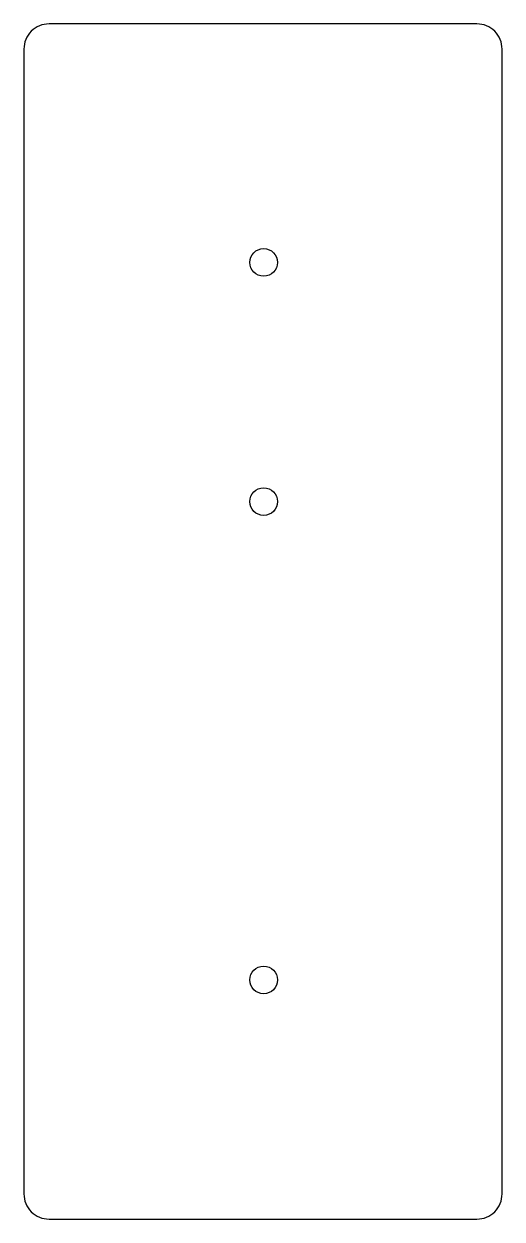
# Model space of a CAD drawing. Extents: x 57.1 to 95.2, y -1 to 94.2.
import ezdxf

# ---------------------------------------------------------------- set-up
doc = ezdxf.new("R2010")
doc.units = 0
doc.layers.add('トッププレート_gbr', color=7, linetype='CONTINUOUS')

msp = doc.modelspace()

# ---------------------------------------------------------------- linework, layer by layer
at = {"layer": 'トッププレート_gbr', "color": 0, "linetype": 'CONTINUOUS'}
msp.add_lwpolyline([(59.1, 94.2, 0.414214), (57.1, 92.2), (57.1, 1), (57.1, 1, 0.414214), (59.1, -1), (93.2, -1), (93.2, -1, 0.414214), (95.2, 1), (95.2, 92.2), (95.2, 92.2, 0.414214), (93.2, 94.2), (59.1, 94.2)], format="xyb", close=True, dxfattribs=at)
for centre in [(76.2, 75.2), (76.2, 56.15), (76.2, 18.05)]:
    msp.add_circle(centre, 1.1, dxfattribs=at)

doc.saveas('drawing.dxf')
